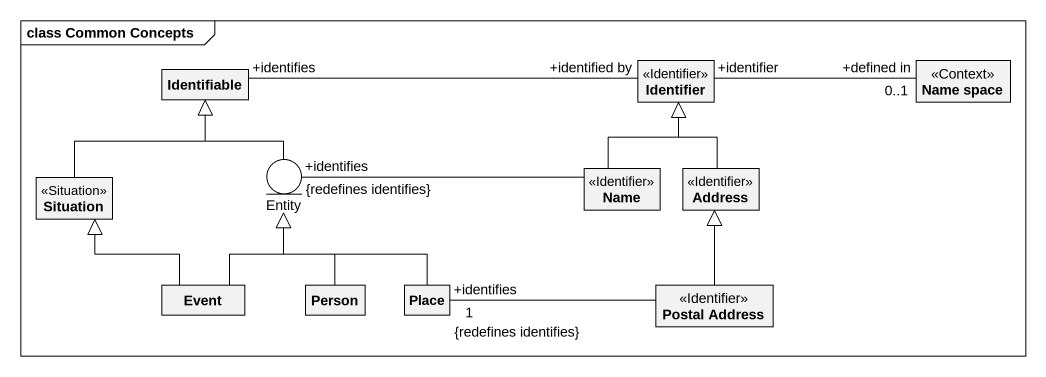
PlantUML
@startuml
mainframe class Common Concepts
allowmixing
hide circle
hide empty members
class Identifier <<Identifier>>
class "Name space" as Name_space <<Context>>
class Identifiable
class Situation <<Situation>>
entity "Entity" as Entity_
class Name <<Identifier>>
class Address <<Identifier>>
class Event
class "Person" as Person_
class Place
class "Postal Address" as Postal_Address <<Identifier>>
Identifier "+identifier" -right- "+defined in\n0..1" Name_space
Identifier "+identified by" -left- "+identifies" Identifiable
Situation -up-|> Identifiable
Entity_ -up-|> Identifiable
Name -up-|> Identifier
Name -left- "+identifies\n{redefines identifies}" Entity_
Address -up-|> Identifier
Event -up-|> Situation
Event -up-|> Entity_
Person_ -up-|> Entity_
Place -up-|> Entity_
Postal_Address -up-|> Address
Postal_Address -left- "{redefines identifies}\n1\n+identifies" Place
@enduml
